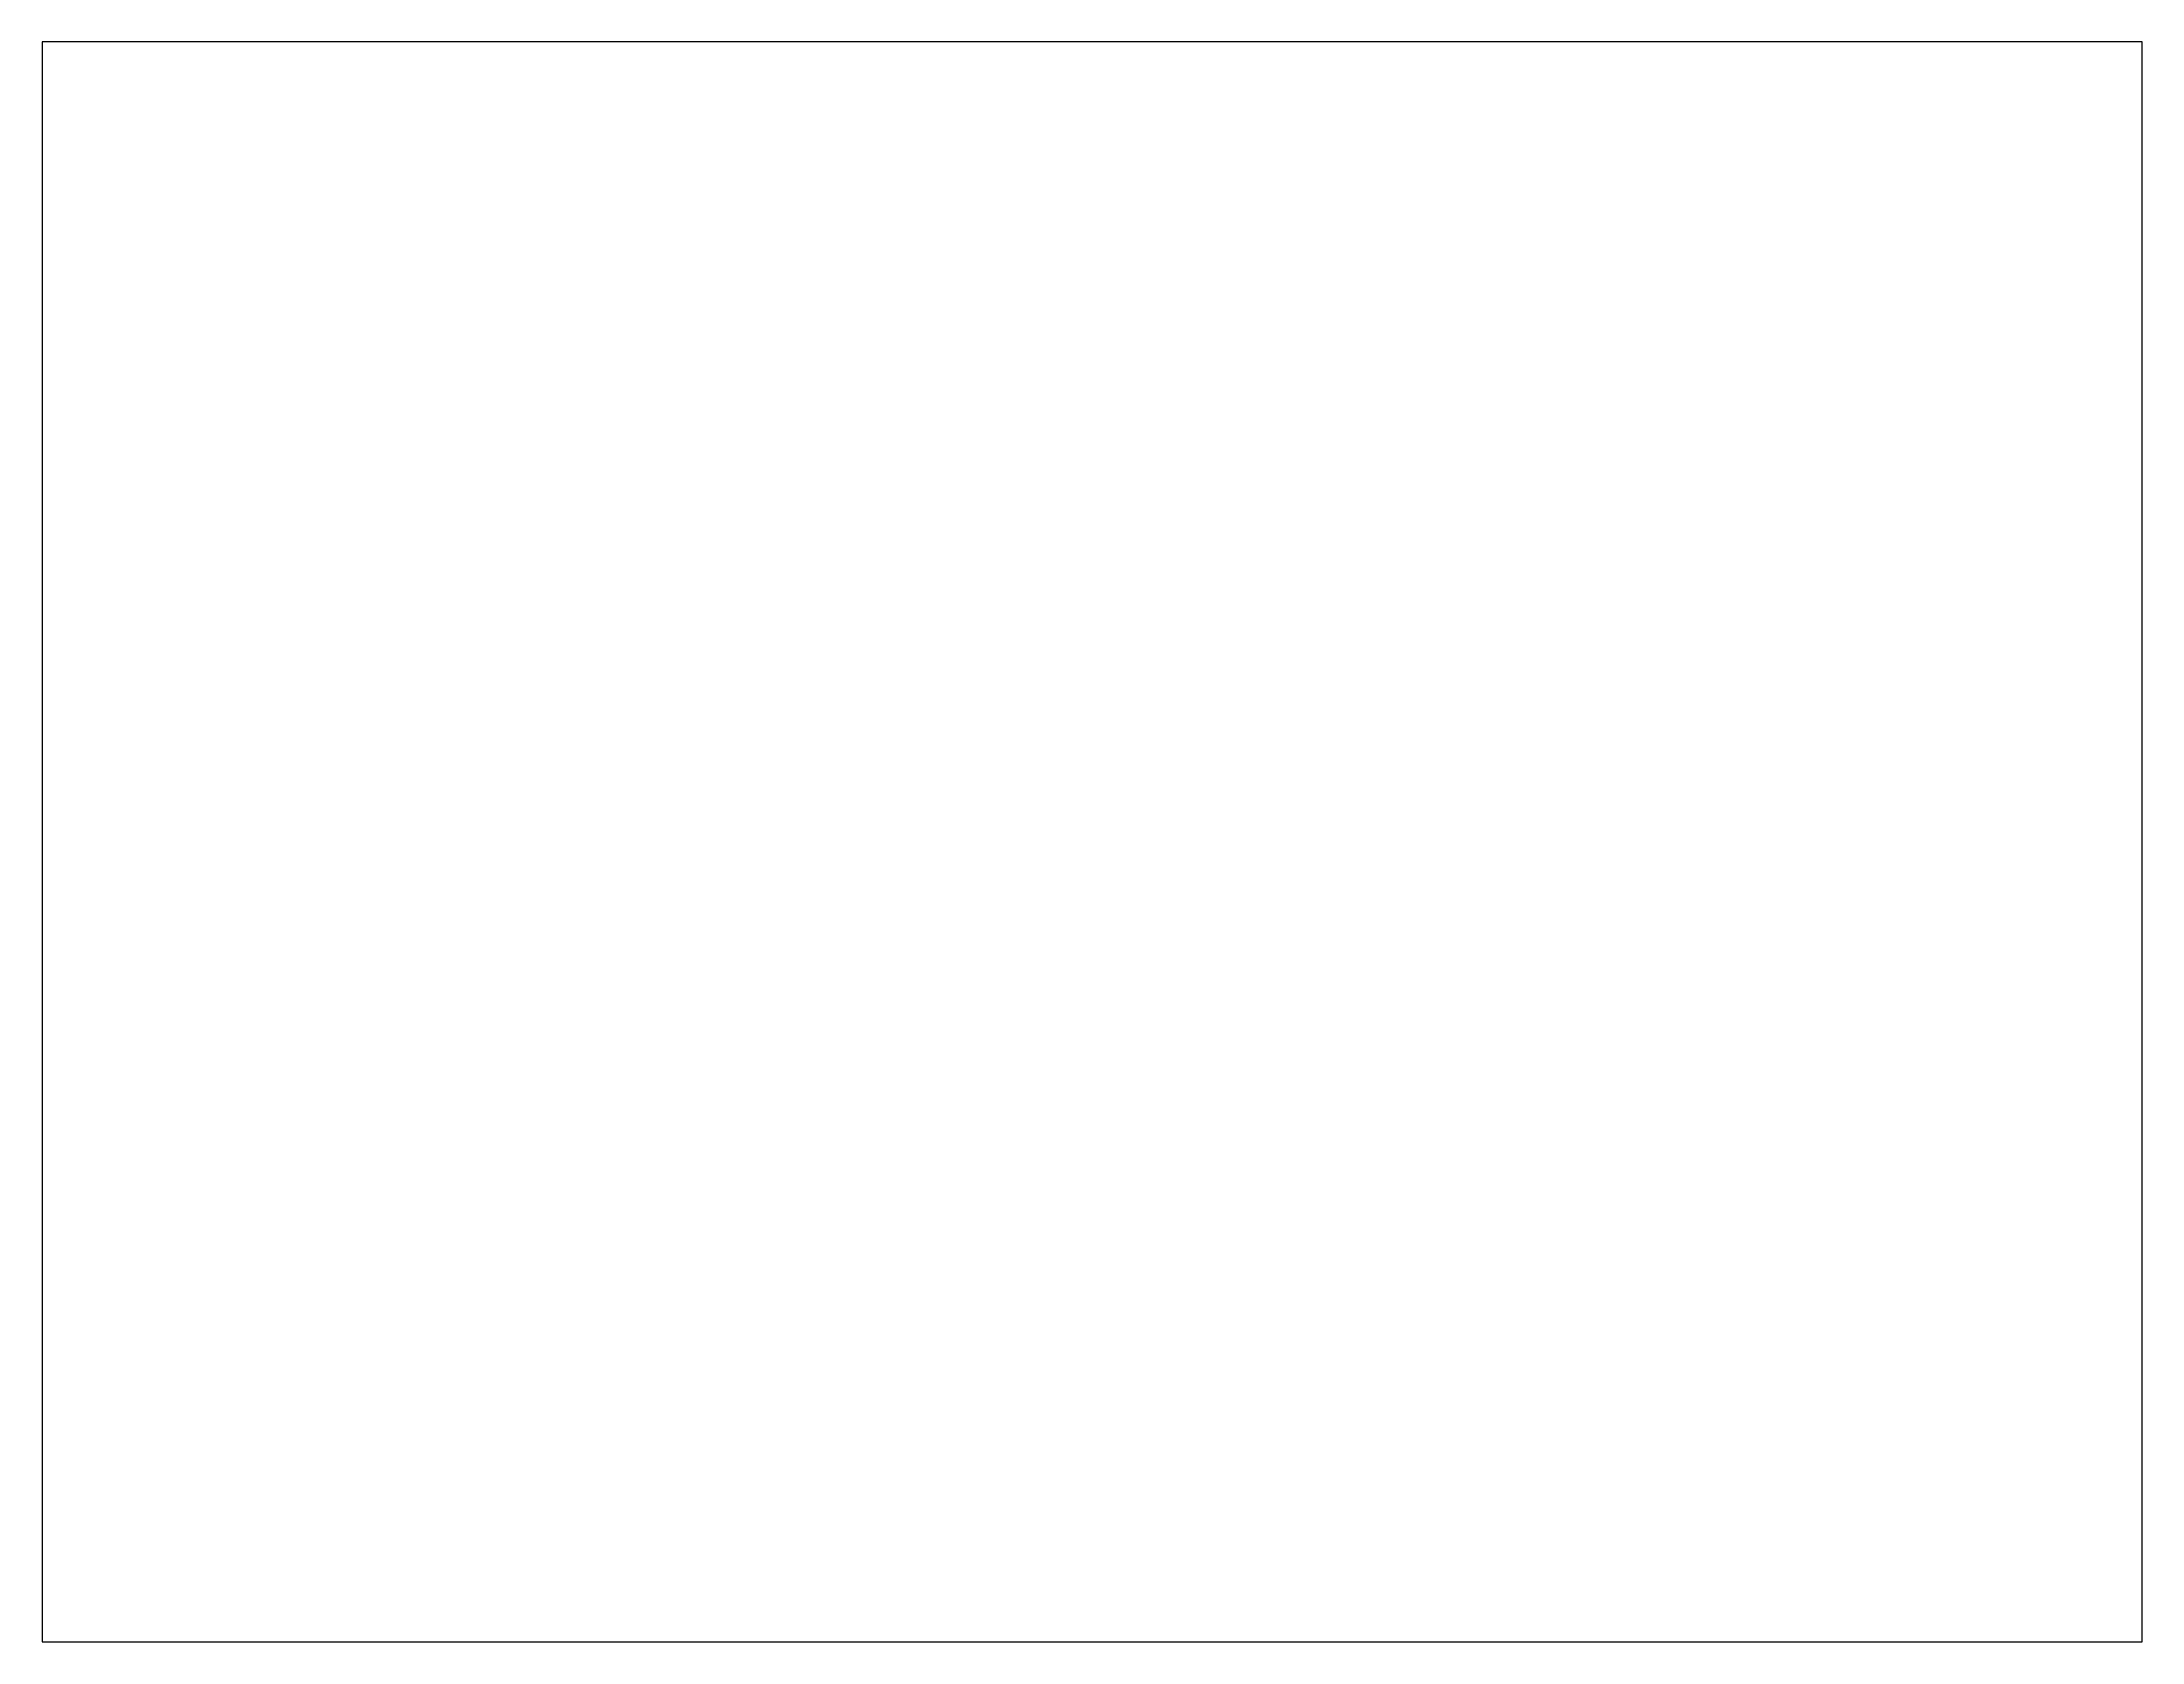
# Paper-space layout 'Layout2' of a CAD drawing. Header units: millimetres. Extents: x 1.05 to 9.45, y 0.8 to 7.2.
# The model-space entities are those that its viewports show. They can reach past a viewport. Long polylines and large blocks are cut down to what shows.
import ezdxf

# ---------------------------------------------------------------- set-up
doc = ezdxf.new("R2010")
doc.units = ezdxf.units.MM
doc.header["$MEASUREMENT"] = 0
doc.linetypes.add('DASHED', pattern=[0.75, 0.5, -0.25])
doc.layers.add('Embankment', color=6, linetype='DASHED')
doc.layers.add('Khal', color=4, linetype='Continuous')
doc.styles.get("Standard").update_dxf_attribs({"font": 'arial.ttf'})

msp = doc.modelspace()

# ---------------------------------------------------------------- texts
at = {"layer": 'Embankment', "ltscale": 0.1, "insert": (103, -48), "char_height": 0.18, "attachment_point": 1}
msp.add_mtext('\\A1;', dxfattribs=at)
msp.add_mtext('\\A1;', dxfattribs=at)
msp.add_mtext('\\A1;', dxfattribs=at)

psp = doc.layouts.new('Layout2')

# ---------------------------------------------------------------- viewports
at = {"layer": 'Khal', "lineweight": 25, "ltscale": 0.1, "view_target_point": (-21864.3998, -52611.1673)}
psp.add_viewport(center=(5.25, 4), size=(8.4, 6.4), view_center_point=(33691.2502, 26713.6556), view_height=61732.730397, dxfattribs=at)

doc.saveas('drawing.dxf')
